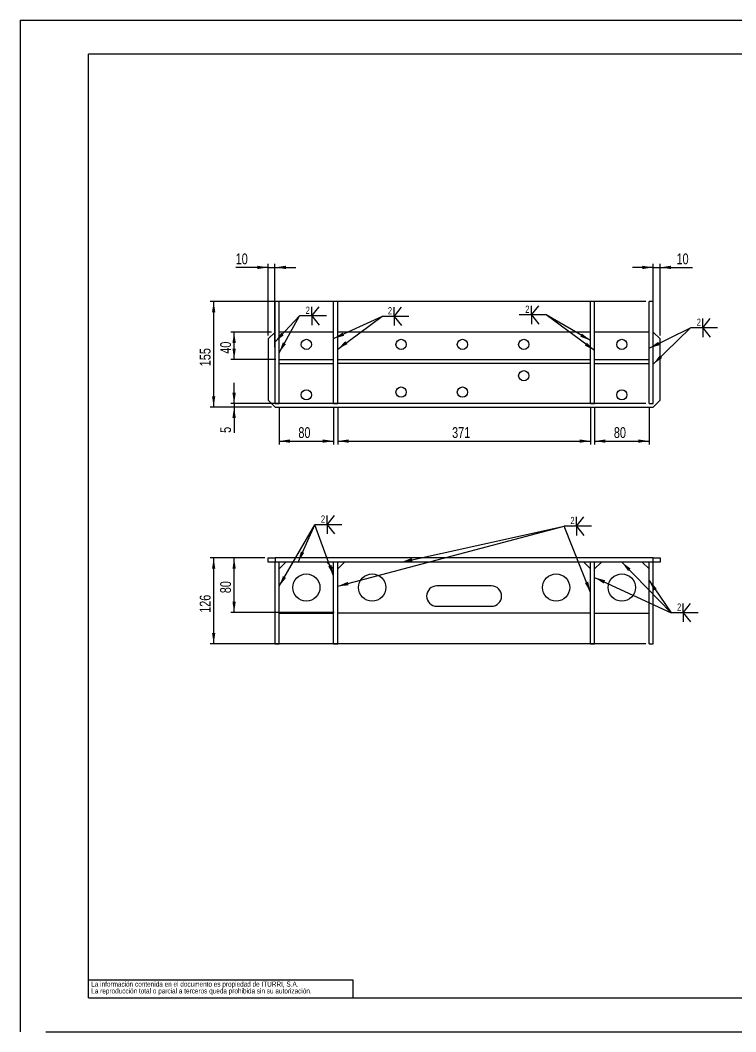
# Model space of a CAD drawing. Extents: x 0 to 420, y 0 to 297.
# Drawn here: x 0 to 210, y 0 to 297 of the extents above; entities that cross this region are included whole.
import ezdxf

# ---------------------------------------------------------------- set-up
doc = ezdxf.new("R2010")
doc.units = 0
doc.linetypes.add('SLD-CONTINUA', pattern=[0])
doc.layers.get('0').update_dxf_attribs({"linetype": 'CONTINUOUS'})
doc.layers.add('FORMATO', color=7, linetype='SLD-CONTINUA')
doc.layers.add('SLD-0', color=179, linetype='SLD-CONTINUA')
doc.styles.add('SLDTEXTSTYLE1', font='TXT', dxfattribs={"width": 0.75})
doc.dimstyles.new('SLDDIMSTYLE0', dxfattribs={"dimtxt": 0.18, "dimasz": 3.175, "dimexe": 0, "dimexo": 0.0625, "dimgap": 0, "dimtad": 0, "dimtih": 1, "dimtoh": 1, "dimdec": 0, "dimrnd": 1e-09, "dimzin": 0, "dimdsep": 46, "dimtxsty": 'Standard', "dimsah": 1, "dimcen": 0.09, "dimadec": 0, "dimazin": 0, "dimtfac": 3.175, "dimtdec": 0, "dimtofl": 0, "dimtmove": 0, "dimatfit": 3, "dimfxl": 1, "dimtolj": 1, "dimtzin": 0, "dimarcsym": 0})
doc.dimstyles.new('SLDDIMSTYLE1', dxfattribs={"dimtxt": 3.175, "dimasz": 3.175, "dimexe": 0, "dimexo": 0.0625, "dimgap": 0.79375, "dimtad": 1, "dimdec": 1, "dimlfac": 5, "dimrnd": 1e-09, "dimzin": 12, "dimdsep": 46, "dimtxsty": 'SLDTEXTSTYLE1', "dimsah": 1, "dimcen": 0.09, "dimadec": 0, "dimazin": 0, "dimtfac": 1, "dimtdec": 1, "dimtmove": 0, "dimatfit": 0, "dimfxl": 1, "dimtolj": 1, "dimtzin": 12, "dimarcsym": 0})
doc.dimstyles.new('SLDDIMSTYLE2', dxfattribs={"dimtxt": 3.175, "dimasz": 3.175, "dimexe": 0, "dimexo": 0.0625, "dimgap": 0.79375, "dimtad": 1, "dimdec": 1, "dimlfac": 5, "dimrnd": 1e-09, "dimzin": 12, "dimdsep": 46, "dimtxsty": 'SLDTEXTSTYLE1', "dimsah": 1, "dimcen": 0.09, "dimadec": 0, "dimazin": 0, "dimtfac": 1, "dimtdec": 1, "dimtofl": 0, "dimtmove": 0, "dimatfit": 3, "dimfxl": 1, "dimtolj": 1, "dimtzin": 12, "dimarcsym": 0})

# ---------------------------------------------------------------- blocks, each defined once
blk = doc.blocks.new('SW_NOTE_0_3')
at = {"layer": 'SLD-0', "color": 0, "char_height": 1.5, "attachment_point": 1, "style": 'SLDTEXTSTYLE1'}
for s, insert in [('La información contenida en el documento es propiedad de ITURRI, S.A.', (0, 1.93)), ('La reproducción total o parcial a terceros queda prohibida sin su autorización.', (0, -0.07))]:
    blk.add_mtext(s, dxfattribs=dict(at, insert=insert))
blk = doc.blocks.new('SW_SYMBOL_WELD_BUSB')
at = {"layer": 'FORMATO', "color": 0}
for q in [(200, 1000), (1000, 1000)]:
    blk.add_line((200, 0), q, dxfattribs=at)
blk = doc.blocks.new('SW_WELDSYMBOL_0')
at = {"layer": 'FORMATO', "color": 0}
blk.add_line((7.93, 0), (0, 0), dxfattribs=at)
at = {"layer": 'FORMATO', "color": 0, "xscale": 0.0027037109375, "yscale": 0.0027037109375, "zscale": 0.0027037109375}
blk.add_blockref('SW_SYMBOL_WELD_BUSB', (3.05, 0.01), dxfattribs=at)
at = {"layer": 'FORMATO', "color": 0, "extrusion": (0, 0, -1), "xscale": 0.0027037109375, "yscale": 0.0027037109375, "zscale": 0.0027037109375, "rotation": 180}
blk.add_blockref('SW_SYMBOL_WELD_BUSB', (-3.05, 0.01), dxfattribs=at)
at = {"layer": 'FORMATO', "color": 0, "insert": (1.79, 2.73), "char_height": 2.12, "attachment_point": 1, "style": 'SLDTEXTSTYLE1'}
blk.add_mtext('2', dxfattribs=at)
blk = doc.blocks.new('_D')
at = {"layer": 'FORMATO', "color": 7, "transparency": 16777216}
for p, q in [((72.77, 224.43), (63.23, 224.43)), ((72.77, 204.43), (72.77, 225.43)), ((72.77, 224.43), (74.77, 224.43)), ((74.77, 201.03), (74.77, 225.43)), ((74.77, 224.43), (80.88, 224.43))]:
    blk.add_line(p, q, dxfattribs=at)
for points in [[(72.77, 224.43), (69.6, 224.91), (69.6, 223.94)], [(74.77, 224.43), (77.95, 223.94), (77.95, 224.91)]]:
    blk.add_solid(points, dxfattribs=at)
at = {"layer": 'FORMATO', "color": 7, "transparency": 16777216, "insert": (63.23, 228.52), "char_height": 3.175, "attachment_point": 1, "style": 'SLDTEXTSTYLE1'}
blk.add_mtext('10', dxfattribs=at)
blk = doc.blocks.new('_D_1')
at = {"layer": 'FORMATO', "color": 7, "transparency": 16777216}
for p, q in [((75.97, 183.43), (75.97, 172.43)), ((91.97, 183.43), (91.97, 172.43)), ((75.97, 173.43), (91.97, 173.43))]:
    blk.add_line(p, q, dxfattribs=at)
for points in [[(75.97, 173.43), (79.15, 172.94), (79.15, 173.91)], [(91.97, 173.43), (88.8, 173.91), (88.8, 172.94)]]:
    blk.add_solid(points, dxfattribs=at)
at = {"layer": 'FORMATO', "color": 7, "transparency": 16777216, "insert": (81.63, 177.52), "char_height": 3.175, "attachment_point": 1, "style": 'SLDTEXTSTYLE1'}
blk.add_mtext('80', dxfattribs=at)
blk = doc.blocks.new('_D_2')
at = {"layer": 'FORMATO', "color": 7, "transparency": 16777216}
for p, q in [((93.17, 183.43), (93.17, 172.43)), ((167.37, 183.43), (167.37, 172.43)), ((93.17, 173.43), (167.37, 173.43))]:
    blk.add_line(p, q, dxfattribs=at)
for points in [[(93.17, 173.43), (96.35, 172.94), (96.35, 173.91)], [(167.37, 173.43), (164.2, 173.91), (164.2, 172.94)]]:
    blk.add_solid(points, dxfattribs=at)
at = {"layer": 'FORMATO', "color": 7, "transparency": 16777216, "insert": (126.75, 177.52), "char_height": 3.175, "attachment_point": 1, "style": 'SLDTEXTSTYLE1'}
blk.add_mtext('371', dxfattribs=at)
blk = doc.blocks.new('_D_3')
at = {"layer": 'FORMATO', "color": 7, "transparency": 16777216}
for p, q in [((168.57, 183.43), (168.57, 172.43)), ((184.57, 183.43), (184.57, 172.43)), ((168.57, 173.43), (184.57, 173.43))]:
    blk.add_line(p, q, dxfattribs=at)
for points in [[(168.57, 173.43), (171.75, 172.94), (171.75, 173.91)], [(184.57, 173.43), (181.4, 173.91), (181.4, 172.94)]]:
    blk.add_solid(points, dxfattribs=at)
at = {"layer": 'FORMATO', "color": 7, "transparency": 16777216, "insert": (174.23, 177.52), "char_height": 3.175, "attachment_point": 1, "style": 'SLDTEXTSTYLE1'}
blk.add_mtext('80', dxfattribs=at)
blk = doc.blocks.new('_D_4')
at = {"layer": 'FORMATO', "color": 7, "transparency": 16777216}
for p, q in [((185.77, 224.43), (179.67, 224.43)), ((185.77, 201.03), (185.77, 225.43)), ((185.77, 224.43), (187.77, 224.43)), ((187.77, 204.43), (187.77, 225.43)), ((187.77, 224.43), (197.31, 224.43))]:
    blk.add_line(p, q, dxfattribs=at)
for points in [[(185.77, 224.43), (182.6, 224.91), (182.6, 223.94)], [(187.77, 224.43), (190.95, 223.94), (190.95, 224.91)]]:
    blk.add_solid(points, dxfattribs=at)
at = {"layer": 'FORMATO', "color": 7, "transparency": 16777216, "insert": (192.62, 228.52), "char_height": 3.175, "attachment_point": 1, "style": 'SLDTEXTSTYLE1'}
blk.add_mtext('10', dxfattribs=at)
blk = doc.blocks.new('_D_5')
at = {"layer": 'FORMATO', "color": 7, "transparency": 16777216}
for p, q in [((62.77, 184.43), (62.77, 190.53)), ((183.57, 184.43), (61.77, 184.43)), ((62.77, 184.43), (62.77, 183.43)), ((73.77, 183.43), (61.77, 183.43)), ((62.77, 183.43), (62.77, 175.84))]:
    blk.add_line(p, q, dxfattribs=at)
for points in [[(62.77, 184.43), (63.26, 187.6), (62.28, 187.6)], [(62.77, 183.43), (62.28, 180.25), (63.26, 180.25)]]:
    blk.add_solid(points, dxfattribs=at)
at = {"layer": 'FORMATO', "color": 7, "transparency": 16777216, "insert": (58.68, 175.84), "char_height": 3.17, "attachment_point": 1, "rotation": 90, "style": 'SLDTEXTSTYLE1'}
blk.add_mtext('5', dxfattribs=at)
blk = doc.blocks.new('_D_6')
at = {"layer": 'FORMATO', "color": 7, "transparency": 16777216}
for p, q in [((73.77, 205.43), (61.77, 205.43)), ((62.77, 197.43), (62.77, 205.43)), ((74.97, 197.43), (61.77, 197.43))]:
    blk.add_line(p, q, dxfattribs=at)
for points in [[(62.77, 205.43), (62.28, 202.25), (63.26, 202.25)], [(62.77, 197.43), (63.26, 200.6), (62.28, 200.6)]]:
    blk.add_solid(points, dxfattribs=at)
at = {"layer": 'FORMATO', "color": 7, "transparency": 16777216, "insert": (58.68, 199.08), "char_height": 3.175, "attachment_point": 1, "rotation": 90, "style": 'SLDTEXTSTYLE1'}
blk.add_mtext('40', dxfattribs=at)
blk = doc.blocks.new('_D_7')
at = {"layer": 'FORMATO', "color": 7, "transparency": 16777216}
for p, q in [((183.57, 214.43), (55.77, 214.43)), ((56.77, 183.43), (56.77, 214.43)), ((73.77, 183.43), (55.77, 183.43))]:
    blk.add_line(p, q, dxfattribs=at)
for points in [[(56.77, 214.43), (56.28, 211.25), (57.26, 211.25)], [(56.77, 183.43), (57.26, 186.6), (56.28, 186.6)]]:
    blk.add_solid(points, dxfattribs=at)
at = {"layer": 'FORMATO', "color": 7, "transparency": 16777216, "insert": (52.68, 195.41), "char_height": 3.175, "attachment_point": 1, "rotation": 90, "style": 'SLDTEXTSTYLE1'}
blk.add_mtext('155', dxfattribs=at)
blk = doc.blocks.new('SW_WELDSYMBOL_1')
at = {"layer": 'FORMATO', "color": 0}
blk.add_line((7.93, 0), (0, 0), dxfattribs=at)
at = {"layer": 'FORMATO', "color": 0, "xscale": 0.0027037109375, "yscale": 0.0027037109375, "zscale": 0.0027037109375}
blk.add_blockref('SW_SYMBOL_WELD_BUSB', (3.05, 0.01), dxfattribs=at)
at = {"layer": 'FORMATO', "color": 0, "extrusion": (0, 0, -1), "xscale": 0.0027037109375, "yscale": 0.0027037109375, "zscale": 0.0027037109375, "rotation": 180}
blk.add_blockref('SW_SYMBOL_WELD_BUSB', (-3.05, 0.01), dxfattribs=at)
at = {"layer": 'FORMATO', "color": 0, "insert": (1.79, 2.73), "char_height": 2.12, "attachment_point": 1, "style": 'SLDTEXTSTYLE1'}
blk.add_mtext('2', dxfattribs=at)
blk = doc.blocks.new('SW_WELDSYMBOL_2')
at = {"layer": 'FORMATO', "color": 0}
blk.add_line((0, 0), (-7.93, 0), dxfattribs=at)
at = {"layer": 'FORMATO', "color": 0, "xscale": 0.0027037109375, "yscale": 0.0027037109375, "zscale": 0.0027037109375}
blk.add_blockref('SW_SYMBOL_WELD_BUSB', (-4.88, 0.01), dxfattribs=at)
at = {"layer": 'FORMATO', "color": 0, "extrusion": (0, 0, -1), "xscale": 0.0027037109375, "yscale": 0.0027037109375, "zscale": 0.0027037109375, "rotation": 180}
blk.add_blockref('SW_SYMBOL_WELD_BUSB', (4.88, 0.01), dxfattribs=at)
at = {"layer": 'FORMATO', "color": 0, "insert": (-6.14, 2.73), "char_height": 2.12, "attachment_point": 1, "style": 'SLDTEXTSTYLE1'}
blk.add_mtext('2', dxfattribs=at)
blk = doc.blocks.new('SW_WELDSYMBOL_3')
at = {"layer": 'FORMATO', "color": 0}
blk.add_line((7.93, 0), (0, 0), dxfattribs=at)
at = {"layer": 'FORMATO', "color": 0, "xscale": 0.0027037109375, "yscale": 0.0027037109375, "zscale": 0.0027037109375}
blk.add_blockref('SW_SYMBOL_WELD_BUSB', (3.05, 0.01), dxfattribs=at)
at = {"layer": 'FORMATO', "color": 0, "extrusion": (0, 0, -1), "xscale": 0.0027037109375, "yscale": 0.0027037109375, "zscale": 0.0027037109375, "rotation": 180}
blk.add_blockref('SW_SYMBOL_WELD_BUSB', (-3.05, 0.01), dxfattribs=at)
at = {"layer": 'FORMATO', "color": 0, "insert": (1.79, 2.73), "char_height": 2.12, "attachment_point": 1, "style": 'SLDTEXTSTYLE1'}
blk.add_mtext('2', dxfattribs=at)
blk = doc.blocks.new('_D_10')
at = {"layer": 'FORMATO', "color": 7, "transparency": 16777216}
for p, q in [((71.77, 139.12), (61.77, 139.12)), ((62.77, 123.12), (62.77, 139.12)), ((92.17, 123.12), (61.77, 123.12))]:
    blk.add_line(p, q, dxfattribs=at)
for points in [[(62.77, 139.12), (62.28, 135.94), (63.26, 135.94)], [(62.77, 123.12), (63.26, 126.29), (62.28, 126.29)]]:
    blk.add_solid(points, dxfattribs=at)
at = {"layer": 'FORMATO', "color": 7, "transparency": 16777216, "insert": (58.68, 128.77), "char_height": 3.175, "attachment_point": 1, "rotation": 90, "style": 'SLDTEXTSTYLE1'}
blk.add_mtext('80', dxfattribs=at)
blk = doc.blocks.new('_D_11')
at = {"layer": 'FORMATO', "color": 7, "transparency": 16777216}
for p, q in [((71.77, 139.12), (55.77, 139.12)), ((56.77, 113.92), (56.77, 139.12)), ((183.57, 113.92), (55.77, 113.92))]:
    blk.add_line(p, q, dxfattribs=at)
for points in [[(56.77, 139.12), (56.28, 135.94), (57.26, 135.94)], [(56.77, 113.92), (57.26, 117.09), (56.28, 117.09)]]:
    blk.add_solid(points, dxfattribs=at)
at = {"layer": 'FORMATO', "color": 7, "transparency": 16777216, "insert": (52.68, 123), "char_height": 3.175, "attachment_point": 1, "rotation": 90, "style": 'SLDTEXTSTYLE1'}
blk.add_mtext('126', dxfattribs=at)
blk = doc.blocks.new('SW_WELDSYMBOL_4')
at = {"layer": 'FORMATO', "color": 0}
blk.add_line((7.93, 0), (0, 0), dxfattribs=at)
at = {"layer": 'FORMATO', "color": 0, "xscale": 0.0027037109375, "yscale": 0.0027037109375, "zscale": 0.0027037109375}
blk.add_blockref('SW_SYMBOL_WELD_BUSB', (3.05, 0.01), dxfattribs=at)
at = {"layer": 'FORMATO', "color": 0, "extrusion": (0, 0, -1), "xscale": 0.0027037109375, "yscale": 0.0027037109375, "zscale": 0.0027037109375, "rotation": 180}
blk.add_blockref('SW_SYMBOL_WELD_BUSB', (-3.05, 0.01), dxfattribs=at)
at = {"layer": 'FORMATO', "color": 0, "insert": (1.79, 2.73), "char_height": 2.12, "attachment_point": 1, "style": 'SLDTEXTSTYLE1'}
blk.add_mtext('2', dxfattribs=at)
blk = doc.blocks.new('SW_WELDSYMBOL_5')
at = {"layer": 'FORMATO', "color": 0}
blk.add_line((7.93, 0), (0, 0), dxfattribs=at)
at = {"layer": 'FORMATO', "color": 0, "xscale": 0.0027037109375, "yscale": 0.0027037109375, "zscale": 0.0027037109375}
blk.add_blockref('SW_SYMBOL_WELD_BUSB', (3.05, 0.01), dxfattribs=at)
at = {"layer": 'FORMATO', "color": 0, "extrusion": (0, 0, -1), "xscale": 0.0027037109375, "yscale": 0.0027037109375, "zscale": 0.0027037109375, "rotation": 180}
blk.add_blockref('SW_SYMBOL_WELD_BUSB', (-3.05, 0.01), dxfattribs=at)
at = {"layer": 'FORMATO', "color": 0, "insert": (1.79, 2.73), "char_height": 2.12, "attachment_point": 1, "style": 'SLDTEXTSTYLE1'}
blk.add_mtext('2', dxfattribs=at)
blk = doc.blocks.new('SW_WELDSYMBOL_6')
at = {"layer": 'FORMATO', "color": 0}
blk.add_line((7.93, 0), (0, 0), dxfattribs=at)
at = {"layer": 'FORMATO', "color": 0, "xscale": 0.0027037109375, "yscale": 0.0027037109375, "zscale": 0.0027037109375}
blk.add_blockref('SW_SYMBOL_WELD_BUSB', (3.05, 0.01), dxfattribs=at)
at = {"layer": 'FORMATO', "color": 0, "extrusion": (0, 0, -1), "xscale": 0.0027037109375, "yscale": 0.0027037109375, "zscale": 0.0027037109375, "rotation": 180}
blk.add_blockref('SW_SYMBOL_WELD_BUSB', (-3.05, 0.01), dxfattribs=at)
at = {"layer": 'FORMATO', "color": 0, "insert": (1.79, 2.73), "char_height": 2.12, "attachment_point": 1, "style": 'SLDTEXTSTYLE1'}
blk.add_mtext('2', dxfattribs=at)

msp = doc.modelspace()

# ---------------------------------------------------------------- linework, layer by layer
at = {"color": 7, "linetype": 'SLD-CONTINUA'}
for p, q in [((0, 297), (420, 297)), ((0, 297), (0, -0.001)), ((410, 287), (20, 287)), ((20, 10), (20, 287)), ((75.972, 214.425), (74.772, 214.425)), ((74.772, 200.025), (74.772, 214.425)), ((75.972, 200.025), (75.972, 214.425)), ((93.172, 214.425), (91.972, 214.425)), ((91.972, 200.025), (91.972, 214.425)), ((93.172, 200.025), (93.172, 214.425)), ((168.572, 214.425), (167.372, 214.425)), ((167.372, 200.025), (167.372, 214.425)), ((168.572, 200.025), (168.572, 214.425)), ((185.772, 214.425), (184.572, 214.425)), ((184.572, 200.025), (184.572, 214.425)), ((185.772, 200.025), (185.772, 214.425)), ((74.772, 205.425), (72.772, 203.425)), ((91.972, 205.425), (75.972, 205.425)), ((167.372, 205.425), (93.172, 205.425)), ((184.572, 205.425), (168.572, 205.425)), ((187.772, 203.425), (185.772, 205.425)), ((72.772, 203.425), (72.772, 185.425)), ((187.772, 185.425), (187.772, 203.425)), ((74.772, 184.425), (74.772, 200.025)), ((75.972, 184.425), (75.972, 200.025)), ((91.972, 184.425), (91.972, 200.025)), ((93.172, 184.425), (93.172, 200.025)), ((167.372, 184.425), (167.372, 200.025)), ((168.572, 184.425), (168.572, 200.025)), ((184.572, 184.425), (184.572, 200.025)), ((185.772, 184.425), (185.772, 200.025)), ((75.972, 197.425), (91.972, 197.425)), ((75.972, 196.225), (91.972, 196.225)), ((93.172, 197.425), (167.372, 197.425)), ((167.372, 196.225), (93.172, 196.225)), ((168.572, 197.425), (184.572, 197.425)), ((168.572, 196.225), (184.572, 196.225)), ((72.772, 185.425), (74.772, 183.425)), ((74.772, 184.425), (75.972, 184.425)), ((91.972, 184.425), (93.172, 184.425)), ((167.372, 184.425), (168.572, 184.425)), ((184.572, 184.425), (185.772, 184.425)), ((185.772, 183.425), (187.772, 185.425)), ((74.772, 183.425), (185.772, 183.425)), ((72.772, 137.918), (72.772, 139.118)), ((72.772, 139.118), (74.772, 139.118)), ((74.772, 137.918), (72.772, 137.918)), ((74.772, 139.118), (74.772, 137.918)), ((185.772, 139.118), (74.772, 139.118)), ((74.772, 126.718), (74.772, 137.918)), ((185.772, 137.918), (74.772, 137.918)), ((77.972, 137.918), (75.972, 135.918)), ((75.972, 126.718), (75.972, 137.918)), ((91.972, 135.918), (89.972, 137.918)), ((91.972, 126.718), (91.972, 137.918)), ((95.172, 137.918), (93.172, 135.918)), ((93.172, 126.718), (93.172, 137.918)), ((167.372, 135.918), (165.372, 137.918)), ((167.372, 126.718), (167.372, 137.918)), ((170.572, 137.918), (168.572, 135.918)), ((168.572, 126.718), (168.572, 137.918)), ((184.572, 135.918), (182.572, 137.918)), ((184.572, 126.718), (184.572, 137.918)), ((185.772, 137.918), (185.772, 139.118)), ((185.772, 139.118), (187.772, 139.118)), ((185.772, 126.718), (185.772, 137.918)), ((187.772, 137.918), (185.772, 137.918)), ((187.772, 139.118), (187.772, 137.918)), ((138.272, 130.918), (122.272, 130.918)), ((74.772, 113.918), (74.772, 126.718)), ((75.972, 113.918), (75.972, 126.718)), ((91.972, 113.918), (91.972, 126.718)), ((93.172, 113.918), (93.172, 126.718)), ((122.272, 124.918), (138.272, 124.918)), ((167.372, 113.918), (167.372, 126.718)), ((168.572, 113.918), (168.572, 126.718)), ((184.572, 113.918), (184.572, 126.718)), ((185.772, 113.918), (185.772, 126.718)), ((75.972, 122.918), (91.972, 122.918)), ((167.372, 122.918), (93.172, 122.918)), ((168.572, 122.918), (184.572, 122.918)), ((74.772, 113.918), (75.972, 113.918)), ((91.972, 113.918), (93.172, 113.918)), ((167.372, 113.918), (168.572, 113.918)), ((184.572, 113.918), (185.772, 113.918)), ((20, 10), (410, 10)), ((7.531, 0), (420, 0))]:
    msp.add_line(p, q, dxfattribs=at)
for centre, radius in [((83.972, 201.825), 1.5), ((111.772, 201.825), 1.5), ((129.772, 201.825), 1.5), ((147.772, 201.825), 1.5), ((176.572, 201.825), 1.5), ((147.772, 192.625), 1.5), ((83.972, 187.025), 1.5), ((111.772, 187.825), 1.5), ((129.772, 187.825), 1.5), ((176.572, 187.025), 1.5), ((83.972, 130.418), 4), ((103.272, 130.418), 4), ((157.272, 130.418), 4), ((176.572, 130.418), 4)]:
    msp.add_circle(centre, radius, dxfattribs=at)
for centre, start, end in [((122.272, 127.918), 90, 270), ((138.272, 127.918), 270, 90)]:
    msp.add_arc(centre, 3, start, end, dxfattribs=at)
at = {"layer": 'SLD-0'}
for p, q in [((20.002, 15.245), (97.629, 15.245)), ((97.629, 15.245), (97.629, 10))]:
    msp.add_line(p, q, dxfattribs=at)

# ---------------------------------------------------------------- block references
at = {"layer": 'FORMATO', "color": 7}
for name, p in [('SW_WELDSYMBOL_0', (81.993, 210.18)), ('SW_WELDSYMBOL_1', (106.111, 210.025)), ('SW_WELDSYMBOL_2', (154.362, 210.466)), ('SW_WELDSYMBOL_3', (196.757, 206.662)), ('SW_WELDSYMBOL_4', (86.458, 148.86)), ('SW_WELDSYMBOL_5', (159.685, 148.433)), ('SW_WELDSYMBOL_6', (190.994, 123.017))]:
    msp.add_blockref(name, p, dxfattribs=at)
at = {"layer": 'SLD-0'}
msp.add_blockref('SW_NOTE_0_3', (20.838, 12.819), dxfattribs=at)

# ---------------------------------------------------------------- dimensions: what is measured, and where the dimension line sits
at = {"layer": 'FORMATO', "color": 7}
for base, p1, p2, dimstyle, picture, middle in [((74.772, 224.425), (72.772, 203.425), (74.772, 200.025), 'SLDDIMSTYLE1', '_D', (65.578, 224.425)), ((187.772, 224.425), (185.772, 200.025), (187.772, 203.425), 'SLDDIMSTYLE1', '_D_4', (194.967, 224.425)), ((91.972, 173.425), (75.972, 184.425), (91.972, 184.425), 'SLDDIMSTYLE2', '_D_1', (83.972, 173.425)), ((167.372, 173.425), (93.172, 184.425), (167.372, 184.425), 'SLDDIMSTYLE2', '_D_2', (130.272, 173.425)), ((184.572, 173.425), (168.572, 184.425), (184.572, 184.425), 'SLDDIMSTYLE2', '_D_3', (176.572, 173.425))]:
    dim = msp.add_linear_dim(base=base, p1=p1, p2=p2, dimstyle=dimstyle, dxfattribs=at)
    dim.commit()
    dim.dimension.update_dxf_attribs({"geometry": picture, "text_midpoint": middle, "dimtype": 160})
for base, p1, p2, dimstyle, picture, middle in [((56.772, 214.425), (74.772, 183.425), (184.572, 214.425), 'SLDDIMSTYLE2', '_D_7', (56.772, 198.925)), ((62.772, 205.425), (75.972, 197.425), (74.772, 205.425), 'SLDDIMSTYLE2', '_D_6', (62.772, 201.425)), ((62.772, 183.425), (184.572, 184.425), (74.772, 183.425), 'SLDDIMSTYLE1', '_D_5', (62.772, 177.013)), ((56.772, 139.118), (184.572, 113.918), (72.772, 139.118), 'SLDDIMSTYLE2', '_D_11', (56.772, 126.518)), ((62.772, 139.118), (93.172, 123.118), (72.772, 139.118), 'SLDDIMSTYLE2', '_D_10', (62.772, 131.118))]:
    dim = msp.add_linear_dim(base=base, p1=p1, p2=p2, angle=90, dimstyle=dimstyle, dxfattribs=at)
    dim.commit()
    dim.dimension.update_dxf_attribs({"geometry": picture, "text_midpoint": middle, "dimtype": 160})

# ---------------------------------------------------------------- leaders
for points in [[(74.772, 202.551), (81.993, 210.18)], [(75.972, 199.383), (81.993, 210.18)], [(91.972, 203.511), (106.111, 210.025)], [(93.172, 200.439), (106.111, 210.025)], [(167.372, 202.951), (154.362, 210.466)], [(168.572, 200.025), (154.362, 210.466)], [(184.572, 200.684), (196.757, 206.662)], [(185.772, 196.017), (196.757, 206.662)], [(75.972, 130.788), (86.458, 148.86)], [(81.548, 137.918), (86.458, 148.86)], [(91.972, 133.893), (86.458, 148.86)], [(93.172, 130.788), (159.685, 148.433)], [(111.899, 137.918), (159.685, 148.433)], [(167.372, 129.008), (159.685, 148.433)], [(176.548, 137.918), (190.994, 123.017)], [(168.572, 133.41), (190.994, 123.017)], [(184.572, 132.505), (190.994, 123.017)]]:
    msp.add_leader(points, dimstyle='SLDDIMSTYLE0', dxfattribs=at)

doc.saveas('drawing.dxf')
